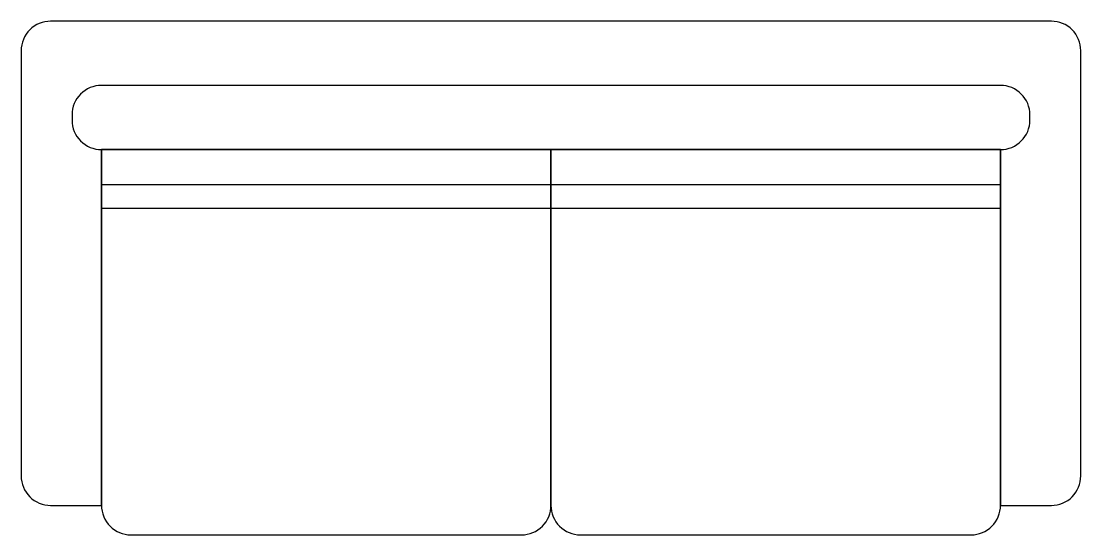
# Model space of a CAD drawing. Header units: millimetres. Extents: x -825 to 825, y -400 to 400.
import ezdxf

# ---------------------------------------------------------------- set-up
doc = ezdxf.new("R2010")
doc.units = ezdxf.units.MM
doc.header["$MEASUREMENT"] = 0

# ---------------------------------------------------------------- blocks, each defined once
blk = doc.blocks.new('sofanho')
blk.add_line((700, -255), (-700, -255))
for points in [[(-779.2, 0, 0.414214), (-825, -45.8), (-825, -708.3, 0.414214), (-779.2, -754.2), (-700, -754.2), (-700, -200), (700, -200), (700, -754.2), (779.2, -754.2, 0.414214), (825, -708.3), (825, -45.8, 0.414214), (779.2, 0)], [(-700, -754.2, 0.414214), (-654.2, -800), (-45.8, -800, 0.414214), (0, -754.2), (0, -200), (-700, -200)], [(0, -754.2, 0.414214), (45.8, -800), (654.2, -800, 0.414214), (700, -754.2), (700, -200), (0, -200)]]:
    blk.add_lwpolyline(points, format="xyb", close=True)
blk.add_lwpolyline([(700, -200, 0.414214), (745.8, -154.2), (745.8, -145.8, 0.414214), (700, -100), (-700, -100, 0.414214), (-745.8, -145.8), (-745.8, -154.2, 0.414214), (-700, -200)], format="xyb")
blk.add_lwpolyline([(700, -291.7), (-700, -291.7)])

msp = doc.modelspace()

# ---------------------------------------------------------------- block references
msp.add_blockref('sofanho', (-0.1, 400))

doc.saveas('drawing.dxf')
